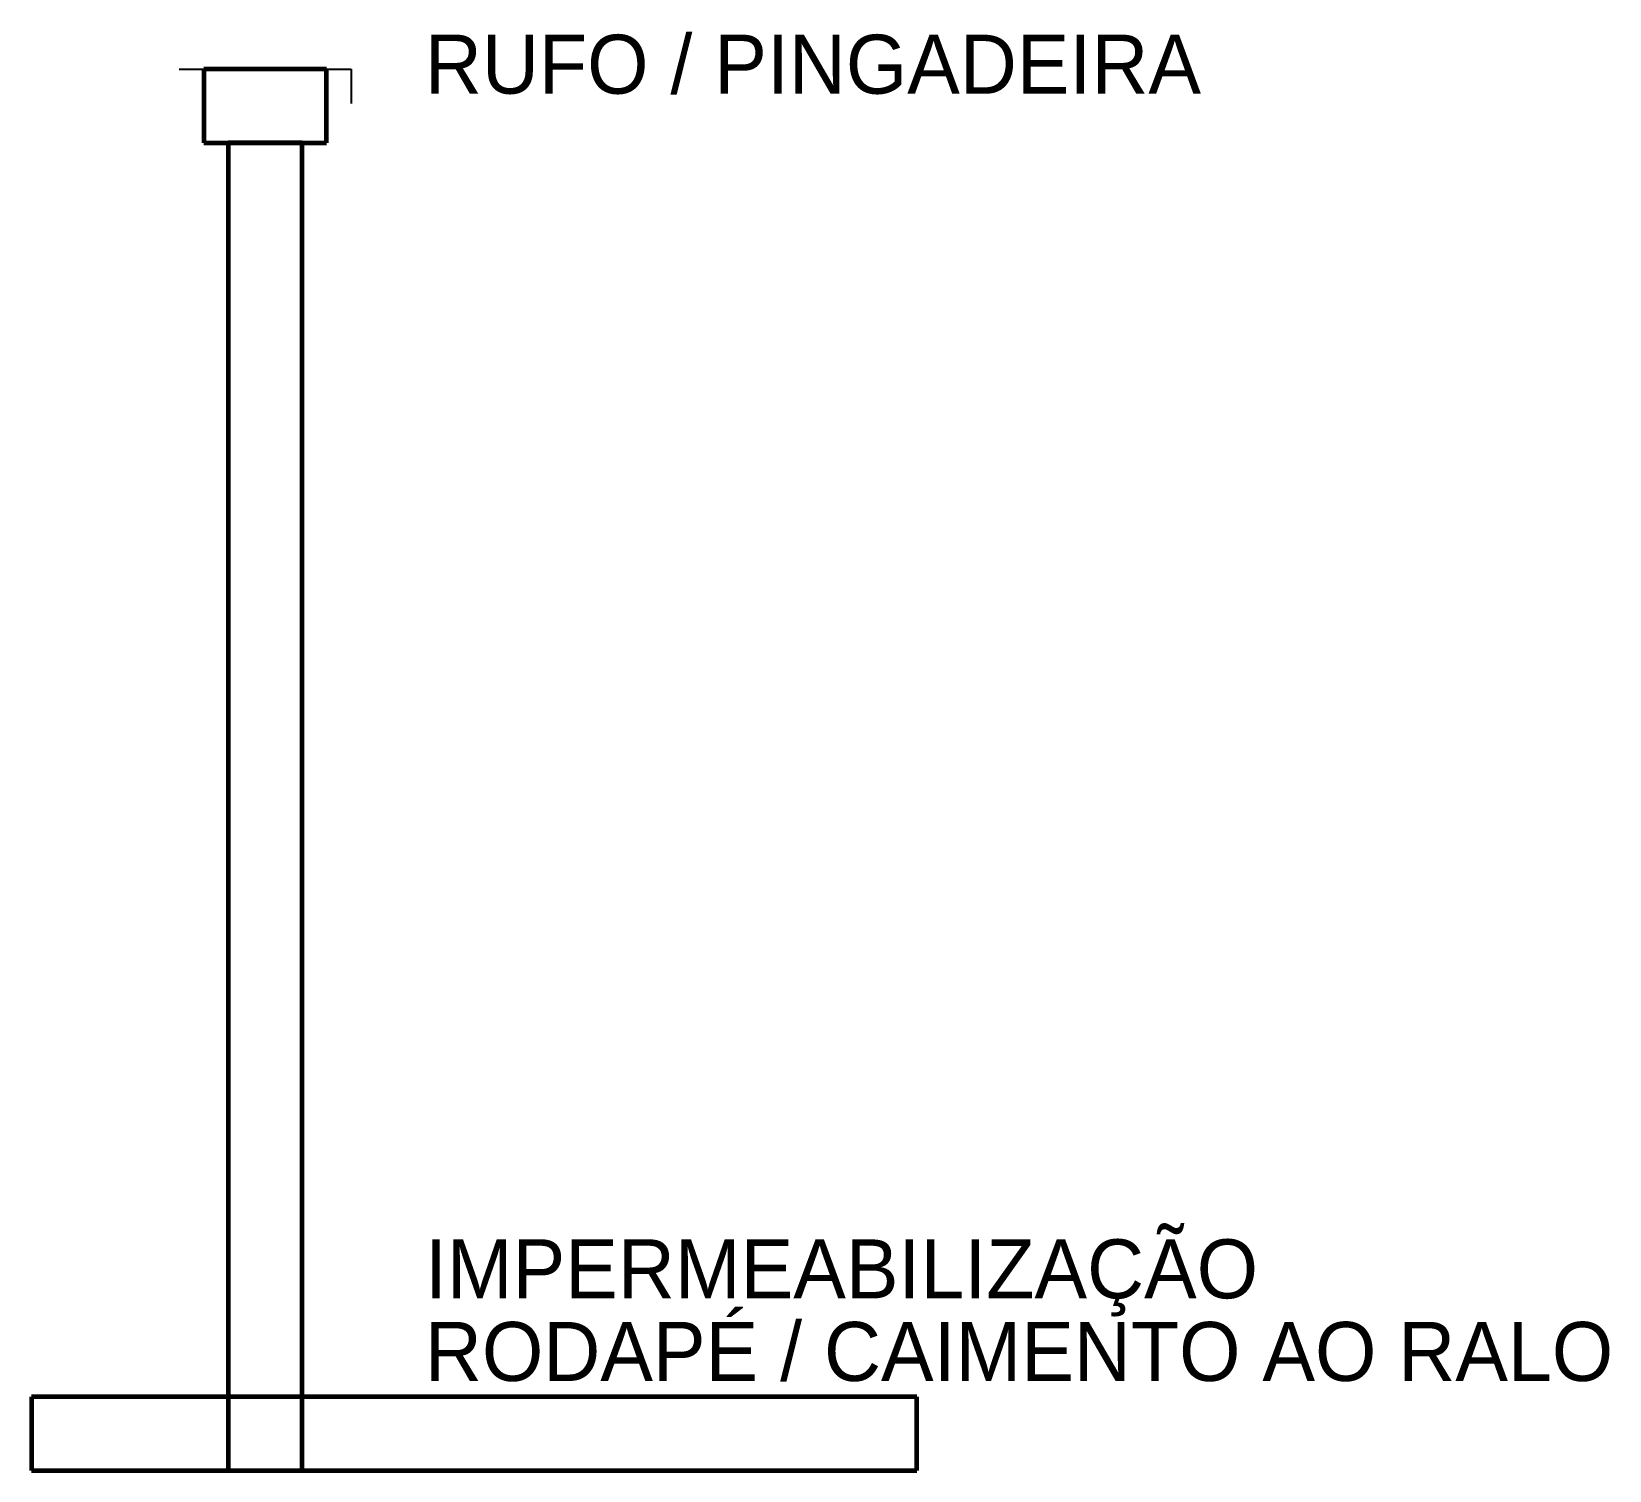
# Model space of a CAD drawing. Header units: metres. Extents: x -2 to 623, y -2 to 50.
# Drawn here: x 619.6 to 622.809, y 0 to 2.926 of the extents above; entities that cross this region are included whole.
import ezdxf

# ---------------------------------------------------------------- set-up
doc = ezdxf.new("R2010")
doc.units = ezdxf.units.M
for name, color, linetype, lineweight in [('CORTE', 7, 'Continuous', 60), ('ESQUADRIAS', 4, 'Continuous', 25), ('TEXTOS', 7, 'Continuous', 15)]:
    doc.layers.add(name, color=color, linetype=linetype, lineweight=lineweight)

msp = doc.modelspace()

# ---------------------------------------------------------------- linework, layer by layer
at = {"layer": 'CORTE'}
for p, q in [((620.2, 2.85), (619.95, 2.85)), ((619.95, 2.85), (619.95, 2.7)), ((620.2, 2.7), (620.2, 2.85)), ((619.95, 2.7), (620.2, 2.7)), ((620.15, 2.7), (620, 2.7)), ((620, 2.7), (620, 0)), ((620.15, 0), (620.15, 2.7)), ((621.4, 0.15), (619.6, 0.15)), ((619.6, 0.15), (619.6, 0)), ((621.4, 0), (621.4, 0.15)), ((619.6, 0), (621.4, 0)), ((620, 0), (620.15, 0))]:
    msp.add_line(p, q, dxfattribs=at)
at = {"layer": 'ESQUADRIAS'}
for p, q in [((619.9, 2.85), (620.25, 2.85)), ((620.25, 2.85), (620.25, 2.78)), ((620.15, 0.15), (620.15, 0.4)), ((620.15, 0.15), (621.4, 0.15))]:
    msp.add_line(p, q, dxfattribs=at)

# ---------------------------------------------------------------- texts
at = {"layer": 'TEXTOS'}
for s, p in [('RUFO / PINGADEIRA', (620.4, 2.8)), ('IMPERMEABILIZAÇÃO', (620.4, 0.35)), ('RODAPÉ / CAIMENTO AO RALO', (620.4, 0.182))]:
    msp.add_text(s, height=0.12, dxfattribs=at).set_placement(p)

doc.saveas('drawing.dxf')
